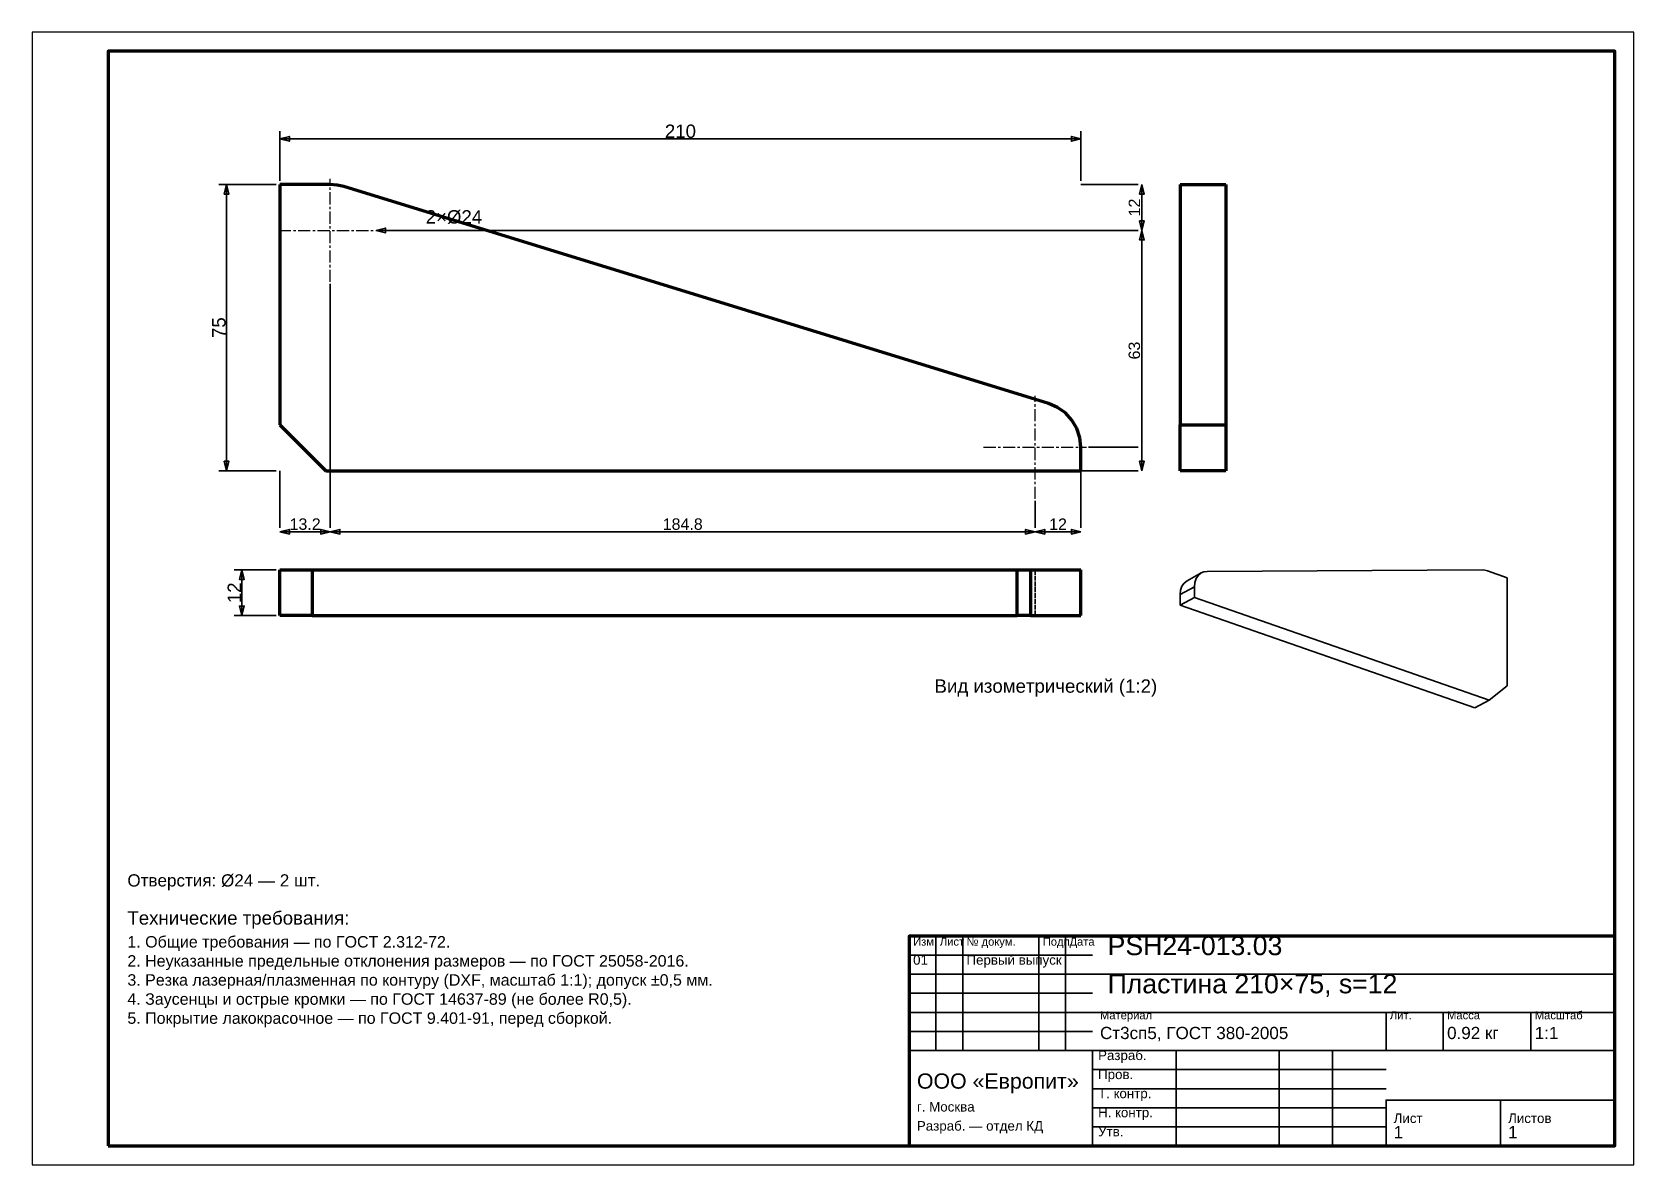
# Model space of a CAD drawing. Header units: millimetres. Extents: x 0 to 420, y 0 to 297.
import ezdxf
from ezdxf.enums import TextEntityAlignment as Align

# ---------------------------------------------------------------- set-up
doc = ezdxf.new("R2010")
doc.units = ezdxf.units.MM
doc.linetypes.add('CENTER', pattern=[5.08, 3.175, -0.635, 0.635, -0.635])
doc.linetypes.add('DASHED', pattern=[1.524, 1.27, -0.254])
doc.styles.add('GOST', font='Arial')

msp = doc.modelspace()

# ---------------------------------------------------------------- linework, layer by layer
at = {"color": 7, "lineweight": 35}
for p, q in [((65, 258), (65, 271)), ((65, 269), (275, 269)), ((275, 258), (275, 271)), ((64, 257), (49, 257)), ((51, 182), (51, 257)), ((275, 257), (290, 257)), ((290, 257), (289, 257)), ((291, 245), (291, 257)), ((90.2, 245), (102.2, 245)), ((92.2, 245), (290, 245)), ((102.2, 245), (107.2, 245)), ((290, 245), (289, 245)), ((290, 245), (289, 245)), ((291, 182), (291, 245)), ((78.2, 231), (78.2, 167)), ((277, 188.14), (290, 188.14)), ((64, 182), (49, 182)), ((65, 182), (65, 167)), ((275, 182), (275, 167)), ((275, 182), (290, 182)), ((290, 182), (289, 182)), ((263, 174.14), (263, 167)), ((65, 167), (65, 168)), ((65, 166), (78.2, 166)), ((78.2, 167), (78.2, 168)), ((78.2, 167), (78.2, 168)), ((78.2, 166), (263, 166)), ((263, 167), (263, 168)), ((263, 167), (263, 168)), ((263, 166), (275, 166)), ((275, 167), (275, 168)), ((64, 156), (53, 156)), ((55, 144), (55, 156)), ((64, 144), (53, 144)), ((237, 30), (237, 60)), ((244, 30), (244, 60)), ((264, 30), (264, 60)), ((271, 30), (271, 60)), ((230, 55), (278, 55)), ((230, 50), (278, 50)), ((278, 50), (415, 50)), ((230, 45), (278, 45)), ((230, 40), (278, 40)), ((278, 40), (415, 40)), ((355, 30), (355, 40)), ((370, 30), (370, 40)), ((393, 30), (393, 40)), ((230, 35), (278, 35)), ((230, 30), (278, 30)), ((278, 30), (415, 30)), ((300, 5), (300, 30)), ((327, 5), (327, 30)), ((341, 5), (341, 30)), ((278, 25), (355, 25)), ((278, 20), (355, 20)), ((355, 17), (415, 17)), ((278, 15), (355, 15)), ((278, 10), (355, 10))]:
    msp.add_line(p, q, dxfattribs=at)
at = {"color": 1, "lineweight": 70}
for p, q in [((65, 257), (65, 194)), ((78.2, 257), (65, 257)), ((79.98, 256.87), (78.2, 257)), ((81.72, 256.47), (79.98, 256.87)), ((266.53, 199.61), (81.72, 256.47)), ((301, 257), (301, 194)), ((301, 257), (313, 257)), ((313, 257), (313, 194)), ((268.86, 198.61), (266.53, 199.61)), ((270.94, 197.14), (268.86, 198.61)), ((65, 194), (77, 182)), ((272.65, 195.27), (270.94, 197.14)), ((273.94, 193.08), (272.65, 195.27)), ((301, 182), (301, 194)), ((301, 194), (313, 194)), ((313, 194), (313, 182)), ((274.73, 190.66), (273.94, 193.08)), ((275, 188.14), (274.73, 190.66)), ((275, 182), (275, 188.14)), ((77, 182), (275, 182)), ((313, 182), (301, 182)), ((65, 156), (65.05, 156)), ((65, 144), (65, 156)), ((65.05, 156), (65.2, 156)), ((65.2, 156), (65.44, 156)), ((65.44, 156), (65.78, 156)), ((65.78, 156), (66.22, 156)), ((66.22, 156), (66.74, 156)), ((66.74, 156), (67.35, 156)), ((67.35, 156), (68.03, 156)), ((68.03, 156), (68.79, 156)), ((68.79, 156), (69.62, 156)), ((69.62, 156), (70.51, 156)), ((70.51, 156), (71.46, 156)), ((71.46, 156), (72.44, 156)), ((72.44, 156), (73.47, 156)), ((73.47, 156), (258.28, 156)), ((73.47, 156), (73.47, 144)), ((258.28, 156), (258.52, 156)), ((258.28, 144), (258.28, 156)), ((258.52, 156), (258.77, 156)), ((258.77, 156), (259.02, 156)), ((259.02, 156), (259.27, 156)), ((259.27, 156), (259.52, 156)), ((259.52, 156), (259.77, 156)), ((259.77, 156), (260.02, 156)), ((260.02, 156), (260.27, 156)), ((260.27, 156), (260.53, 156)), ((260.53, 156), (260.78, 156)), ((260.78, 156), (261.04, 156)), ((261.04, 156), (261.29, 156)), ((261.29, 156), (261.55, 156)), ((261.55, 156), (261.8, 156)), ((261.8, 156), (275, 156)), ((261.8, 156), (261.8, 144)), ((275, 144), (275, 156)), ((65.05, 144), (65, 144)), ((65.2, 144), (65.05, 144)), ((65.44, 144), (65.2, 144)), ((65.78, 144), (65.44, 144)), ((66.22, 144), (65.78, 144)), ((66.74, 144), (66.22, 144)), ((67.35, 144), (66.74, 144)), ((68.03, 144), (67.35, 144)), ((68.79, 144), (68.03, 144)), ((69.62, 144), (68.79, 144)), ((70.51, 144), (69.62, 144)), ((71.46, 144), (70.51, 144)), ((72.44, 144), (71.46, 144)), ((73.47, 144), (72.44, 144)), ((73.47, 144), (258.28, 144)), ((258.52, 144), (258.28, 144)), ((258.77, 144), (258.52, 144)), ((259.02, 144), (258.77, 144)), ((259.27, 144), (259.02, 144)), ((259.52, 144), (259.27, 144)), ((259.77, 144), (259.52, 144)), ((260.02, 144), (259.77, 144)), ((260.27, 144), (260.02, 144)), ((260.53, 144), (260.27, 144)), ((260.78, 144), (260.53, 144)), ((261.04, 144), (260.78, 144)), ((261.29, 144), (261.04, 144)), ((261.55, 144), (261.29, 144)), ((261.8, 144), (261.55, 144)), ((261.8, 144), (275, 144))]:
    msp.add_line(p, q, dxfattribs=at)
at = {"color": 5, "linetype": 'DASHED', "lineweight": 35}
for p, q in [((65, 257), (65, 194)), ((78.2, 257), (65, 257)), ((78.2, 257), (79.98, 256.87)), ((79.98, 256.87), (81.72, 256.47)), ((266.53, 199.61), (81.72, 256.47)), ((313, 257), (301, 257)), ((301, 257), (301, 257)), ((301, 257), (301, 256.99)), ((301, 256.99), (301, 256.98)), ((301, 256.98), (301, 256.96)), ((301, 256.96), (301, 256.93)), ((301, 256.93), (301, 256.9)), ((301, 256.9), (301, 256.87)), ((301, 256.87), (301, 256.83)), ((301, 256.83), (301, 256.78)), ((301, 256.78), (301, 256.73)), ((301, 256.73), (301, 256.67)), ((301, 256.67), (301, 256.61)), ((301, 256.61), (301, 256.54)), ((301, 256.54), (301, 256.47)), ((301, 199.61), (301, 256.47)), ((313, 256.99), (313, 257)), ((313, 257), (313, 257)), ((313, 256.98), (313, 256.99)), ((313, 256.96), (313, 256.98)), ((313, 256.93), (313, 256.96)), ((313, 256.9), (313, 256.93)), ((313, 256.87), (313, 256.9)), ((313, 256.83), (313, 256.87)), ((313, 256.78), (313, 256.83)), ((313, 256.73), (313, 256.78)), ((313, 256.67), (313, 256.73)), ((313, 256.61), (313, 256.67)), ((313, 256.54), (313, 256.61)), ((313, 256.47), (313, 256.54)), ((313, 199.61), (313, 256.47)), ((266.53, 199.61), (268.86, 198.61)), ((268.86, 198.61), (270.94, 197.14)), ((301, 199.61), (301, 199.24)), ((301, 199.24), (301, 198.78)), ((301, 198.78), (301, 198.23)), ((301, 198.23), (301, 197.6)), ((301, 197.6), (301, 196.89)), ((313, 199.24), (313, 199.61)), ((313, 198.78), (313, 199.24)), ((313, 198.23), (313, 198.78)), ((313, 197.6), (313, 198.23)), ((313, 196.89), (313, 197.6)), ((77, 182), (65, 194)), ((270.94, 197.14), (272.65, 195.27)), ((272.65, 195.27), (273.94, 193.08)), ((301, 196.89), (301, 196.11)), ((301, 196.11), (301, 195.27)), ((301, 195.27), (301, 194.36)), ((301, 194.36), (301, 193.4)), ((301, 193.4), (301, 192.4)), ((313, 196.11), (313, 196.89)), ((313, 195.27), (313, 196.11)), ((313, 194.36), (313, 195.27)), ((313, 193.4), (313, 194.36)), ((313, 192.4), (313, 193.4)), ((273.94, 193.08), (274.73, 190.66)), ((274.73, 190.66), (275, 188.14)), ((301, 192.4), (301, 191.37)), ((301, 191.37), (301, 190.31)), ((301, 190.31), (301, 189.23)), ((301, 189.23), (301, 188.14)), ((313, 191.37), (313, 192.4)), ((313, 190.31), (313, 191.37)), ((313, 189.23), (313, 190.31)), ((313, 188.14), (313, 189.23)), ((275, 182), (275, 188.14)), ((301, 182), (301, 188.14)), ((313, 182), (313, 188.14)), ((77, 182), (275, 182)), ((301, 182), (313, 182)), ((263, 156), (65, 156)), ((65, 144), (65, 156)), ((275, 156), (263, 156)), ((263, 156), (263, 144)), ((275, 144), (275, 156)), ((263, 144), (65, 144)), ((263, 144), (275, 144))]:
    msp.add_line(p, q, dxfattribs=at)
at = {"color": 4, "linetype": 'CENTER', "lineweight": 25}
for p, q in [((78.2, 231.5), (78.2, 258.5)), ((64.7, 245), (91.7, 245)), ((263, 174.64), (263, 201.64)), ((249.5, 188.14), (276.5, 188.14))]:
    msp.add_line(p, q, dxfattribs=at)
at = {"color": 1, "lineweight": 35}
for p, q in [((307.27, 155.47), (306.56, 155.19)), ((308.06, 155.56), (307.27, 155.47)), ((308.06, 155.56), (380.21, 156)), ((380.89, 155.94), (380.21, 156)), ((381.59, 155.76), (380.89, 155.94)), ((381.59, 155.76), (386.74, 153.96)), ((304.75, 151.55), (301, 149.51)), ((301.12, 150.69), (301.48, 151.72)), ((301.48, 151.72), (302.05, 152.56)), ((302.05, 152.56), (302.82, 153.15)), ((306.56, 155.19), (302.82, 153.15)), ((304.87, 152.73), (304.75, 151.55)), ((304.75, 148.79), (304.75, 151.55)), ((305.23, 153.76), (304.87, 152.73)), ((305.8, 154.6), (305.23, 153.76)), ((306.56, 155.19), (305.8, 154.6)), ((386.74, 153.96), (386.74, 125.61)), ((301, 149.51), (301.12, 150.69)), ((301, 146.75), (301, 149.51)), ((304.75, 148.79), (301, 146.75)), ((382.05, 121.84), (304.75, 148.79)), ((378.31, 119.8), (301, 146.75)), ((378.31, 119.8), (382.05, 121.84)), ((382.05, 121.84), (386.74, 125.61))]:
    msp.add_line(p, q, dxfattribs=at)
at = {"color": 7, "lineweight": 25}
msp.add_lwpolyline([(0, 0), (420, 0), (420, 297), (0, 297)], close=True, dxfattribs=at)
at = {"color": 7, "lineweight": 70}
for points in [[(20, 5), (415, 5), (415, 292), (20, 292)], [(230, 5), (415, 5), (415, 60), (230, 60)]]:
    msp.add_lwpolyline(points, close=True, dxfattribs=at)
at = {"color": 7, "lineweight": 35}
for points in [[(65, 269), (67.5, 268.38), (67.5, 269.62)], [(275, 269), (272.5, 269.62), (272.5, 268.38)], [(51, 257), (50.38, 254.5), (51.62, 254.5)], [(291, 257), (290.38, 254.5), (291.62, 254.5)], [(90.2, 245), (92.7, 244.37), (92.7, 245.62)], [(291, 245), (291.62, 247.5), (290.38, 247.5)], [(291, 245), (290.38, 242.5), (291.62, 242.5)], [(51, 182), (51.62, 184.5), (50.38, 184.5)], [(291, 182), (291.62, 184.5), (290.38, 184.5)], [(65, 166), (67.5, 165.37), (67.5, 166.62)], [(78.2, 166), (75.7, 166.62), (75.7, 165.37)], [(78.2, 166), (80.7, 165.37), (80.7, 166.62)], [(263, 166), (260.5, 166.62), (260.5, 165.37)], [(263, 166), (265.5, 165.37), (265.5, 166.62)], [(275, 166), (272.5, 166.62), (272.5, 165.37)], [(55, 156), (54.38, 153.5), (55.62, 153.5)], [(55, 144), (55.62, 146.5), (54.38, 146.5)], [(230, 5), (278, 5), (278, 30), (230, 30)], [(355, 5), (385, 5), (385, 17), (355, 17)], [(385, 5), (415, 5), (415, 17), (385, 17)]]:
    msp.add_lwpolyline(points, close=True, dxfattribs=at)

# ---------------------------------------------------------------- texts
at = {"color": 7, "style": 'GOST'}
for s, height, p in [('210', 3.5, (170, 271)), ('13.2', 3, (71.6, 168)), ('184.8', 3, (170.6, 168)), ('12', 3, (269, 168))]:
    msp.add_text(s, height=height, dxfattribs=at).set_placement(p, align=Align.MIDDLE)
for s, height, p in [('12', 3, (289, 251)), ('75', 3.5, (49, 219.5)), ('63', 3, (289, 213.5)), ('12', 3.5, (53, 150))]:
    msp.add_text(s, height=height, rotation=90, dxfattribs=at).set_placement(p, align=Align.MIDDLE)
msp.add_text('2×Ø24', height=3.5, dxfattribs=at).set_placement((103.2, 246.8))
at = {"color": 3, "style": 'GOST'}
msp.add_text('Вид изометрический (1:2)', height=3.5, dxfattribs=at).set_placement((295, 123.8), align=Align.RIGHT)
at = {"color": 6, "style": 'GOST'}
msp.add_text('Отверстия: Ø24 — 2 шт.', height=3.2, dxfattribs=at).set_placement((25, 73))
at = {"color": 3, "style": 'GOST'}
for s, height, p in [('Технические требования:', 3.5, (25, 63)), ('1. Общие требования — по ГОСТ 2.312-72.', 3, (25, 57)), ('Изм.', 2.1, (231, 57.5)), ('Лист', 2.1, (238, 57.5)), ('№ докум.', 2.1, (245, 57.5)), ('Подп.', 2.1, (265, 57.5)), ('Дата', 2.1, (272, 57.5)), ('PSH24-013.03', 5, (282, 55)), ('2. Неуказанные предельные отклонения размеров — по ГОСТ 25058-2016.', 3, (25, 52)), ('01', 2.5, (231, 52.5)), ('Первый выпуск', 2.5, (245, 52.5)), ('3. Резка лазерная/плазменная по контуру (DXF, масштаб 1:1); допуск ±0,5 мм.', 3, (25, 47)), ('Пластина 210×75, s=12', 5, (282, 45)), ('4. Заусенцы и острые кромки — по ГОСТ 14637-89 (не более R0,5).', 3, (25, 42)), ('5. Покрытие лакокрасочное — по ГОСТ 9.401-91, перед сборкой.', 3, (25, 37)), ('Материал', 2.1, (280, 38.2)), ('Лит.', 2.1, (356, 38.2)), ('Масса', 2.1, (371, 38.2)), ('Масштаб', 2.1, (394, 38.2)), ('Ст3сп5, ГОСТ 380-2005', 3.2, (280, 33)), ('0.92 кг', 3.2, (371, 33)), ('1:1', 3.2, (394, 33)), ('Разраб.', 2.5, (279.5, 27.5)), ('ООО «Европит»', 4, (232, 20)), ('Пров.', 2.5, (279.5, 22.5)), ('Т. контр.', 2.5, (279.5, 17.5)), ('г. Москва', 2.5, (232, 14)), ('Н. контр.', 2.5, (279.5, 12.5)), ('Лист', 2.5, (357, 11)), ('Листов', 2.5, (387, 11)), ('Разраб. — отдел КД', 2.5, (232, 9)), ('Утв.', 2.5, (279.5, 7.5)), ('1', 3.2, (357, 7)), ('1', 3.2, (387, 7))]:
    msp.add_text(s, height=height, dxfattribs=at).set_placement(p)

doc.saveas('drawing.dxf')
